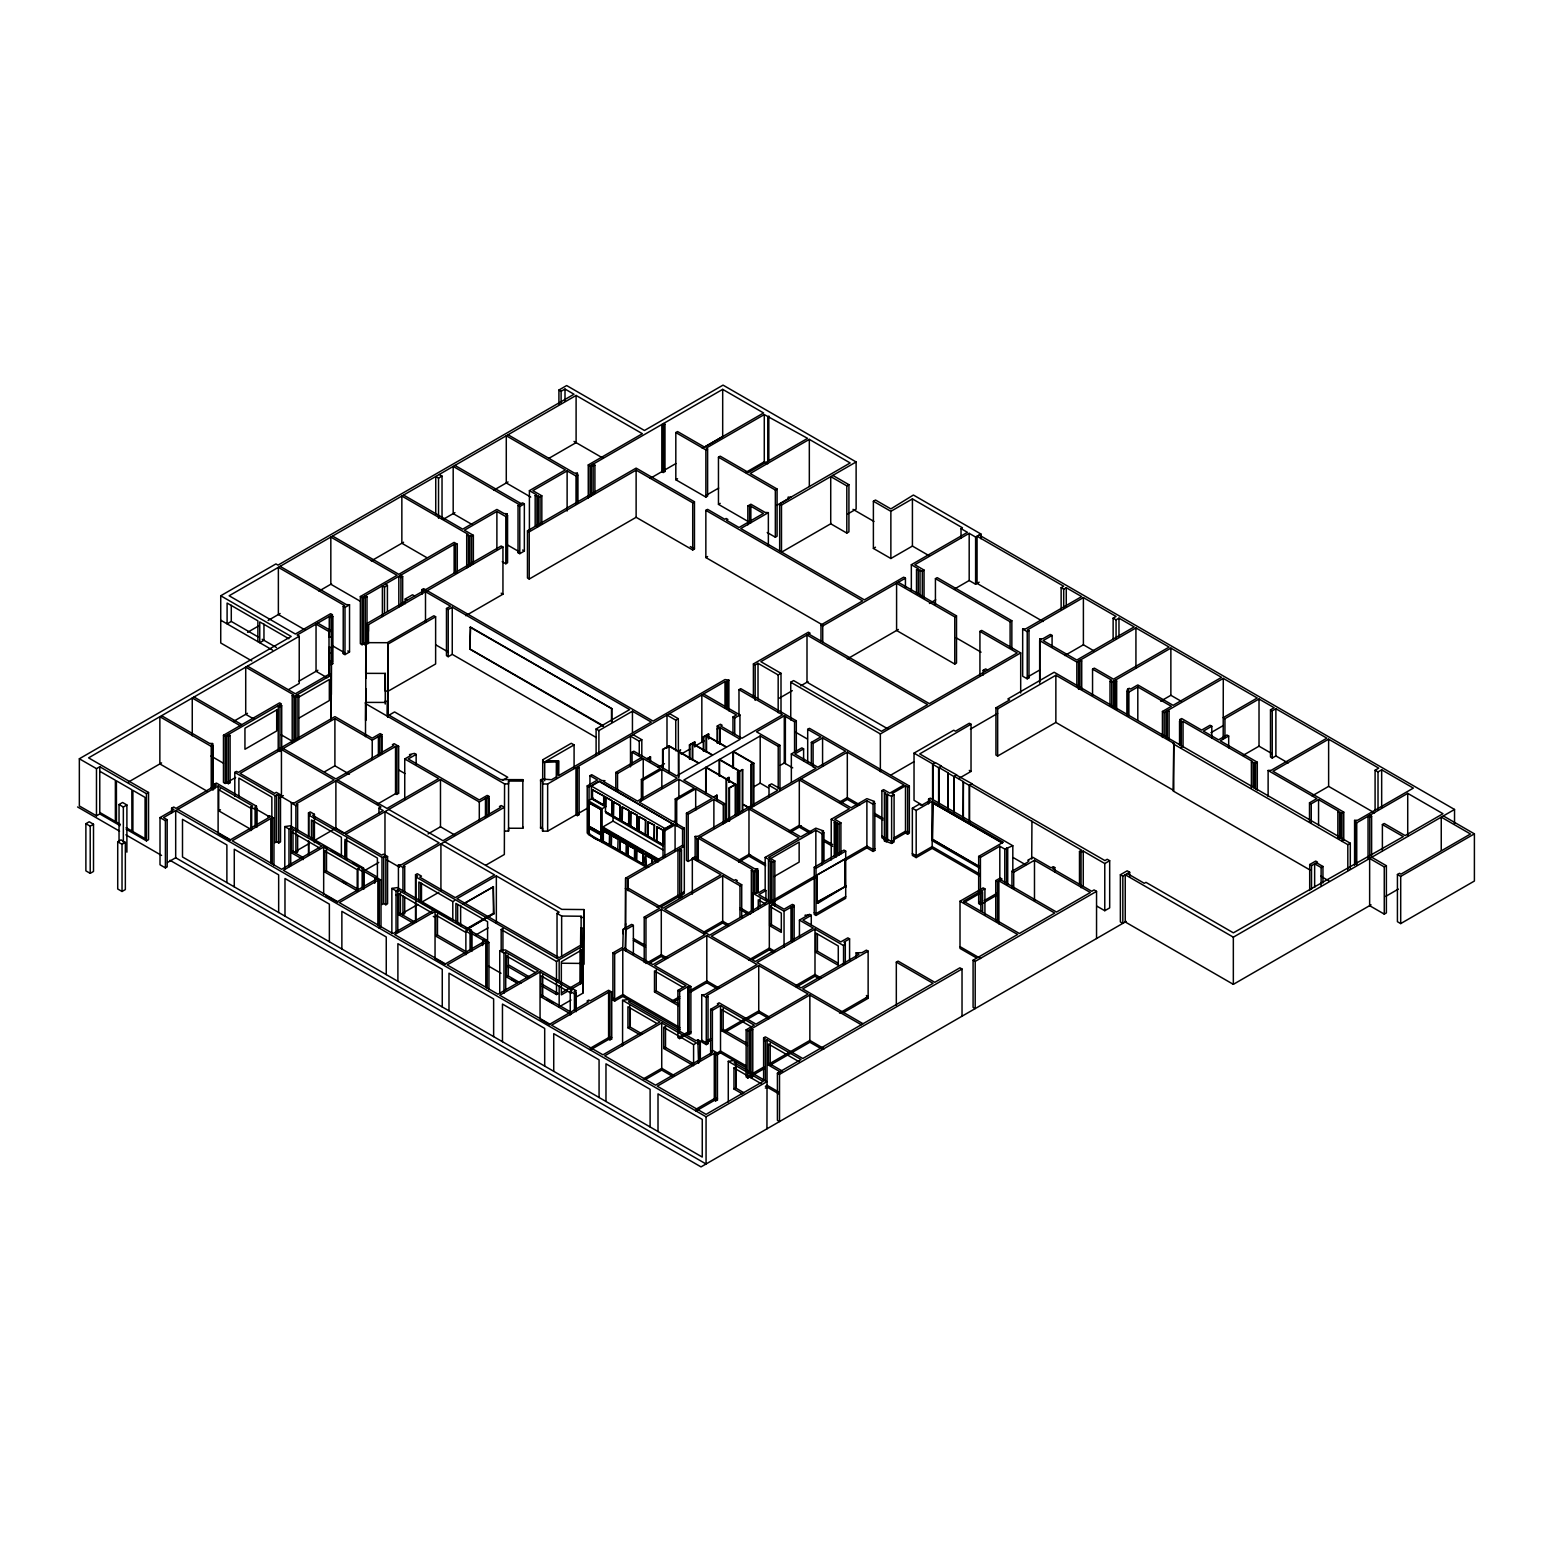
<?xml version="1.0" encoding="UTF-8"?>
<svg xmlns="http://www.w3.org/2000/svg" width="1552" height="1552" viewBox="0 0 1552 1552"><rect width="100%" height="100%" fill="white"/><g stroke="black" fill="none" stroke-linecap="round" stroke-linejoin="round"><path stroke-width="1.5" d="M570.244 1014.989L570.244 991.379L571.99 990.37L540.057 971.94L499.725 995.239L549.835 1024.165L588.421 1001.874L587.025 1001.079L588.771 1000.07L590.167 1000.865L608.597 990.234L611.74 992.038L611.74 1039.239L608.597 1039.433L590.264 1050.006M728.276 1101.959L728.276 1061.335L733.863 1060.54M328.733 676.672L328.908 647.397L331.371 647.397L331.216 719.973L331.197 675.101L293.949 696.596L292.203 695.587L292.203 742.768M327.142 677.72L316.045 671.298L316.045 624.117L329.005 631.586L328.966 637.115L331.43 637.135L331.468 631.004L317.791 623.109M365.515 702.396L365.515 703.599L504.575 783.896L508.552 783.896L508.571 781.044L522.83 781.083L522.83 779.647L500.636 779.608L387.476 714.269L387.554 701.291L385.071 701.291L385.071 702.435L365.515 702.396L365.515 736.637M387.748 717.102L387.903 691.319L435.627 663.965L435.627 616.765L433.881 615.756L387.224 642.703L368.348 642.664L368.367 641.519L365.884 641.519L365.69 673.355L385.245 673.393L385.245 704.065M502.945 547.002L501.199 545.994L366 624.059L365.942 631.237L368.425 631.257L368.464 624.661L502.945 547.002L502.945 594.203L465.716 615.698M365.884 688.7L365.69 720.535L365.884 641.519M366 671.24L365.942 678.437L366 624.059M385.245 673.393L385.148 691.009L387.612 691.028L387.903 644.138L435.627 616.765M504.575 831.077L508.552 831.096L508.571 828.244L522.83 828.264L522.83 826.847M574.085 768.492L574.085 744.902L571.291 743.292L542.734 759.782L542.715 762.439L556.567 761.896L556.47 776.873L551.542 779.705L542.618 779.123L540.639 779.686L540.62 781.122L542.599 781.122L542.579 783.973L547.643 783.993L724.997 681.58L728.14 681.386L728.14 707.343M587.878 807.952L547.643 831.174L542.579 831.154L542.599 828.302L540.62 828.302L540.639 826.867M546.673 760.732L558.545 760.771L558.448 775.728L651.316 722.107L632.44 711.204L598.897 730.585L596.104 728.974L596.104 754.912M574.958 997.742L582.854 993.183L583.358 928.174L580.778 928.154L580.564 945.304L559.166 957.662L456.986 898.647L496.349 875.929L559.127 912.169L557.032 913.391L557.032 958.205M580.661 983.91L580.778 951.745M557.032 913.391L561.649 916.049L581.108 916.243L581.088 917.426L583.668 917.445L583.882 909.55L561.785 909.356L444.706 841.747M582.854 993.183L583.358 928.174M633.371 954.053L633.371 925.38L631.625 924.371L623.283 929.182L622.779 947.205L612.904 952.889L612.904 1000.089L614.65 1001.098L624.525 995.395M625.34 929.144L625.631 878.18L682.57 845.297L684.316 846.325L628.075 878.781L627.823 887.938L662.995 908.23L720.943 874.785L692.328 858.256L692.328 894.107M625.456 929.784L625.631 923.576M633.371 925.38L625.728 929.784L625.223 947.806L614.65 953.898L612.904 952.889M558.914 404.18L558.914 390.037L566.655 385.556L644.468 430.486L723.038 385.109L856.122 461.953L856.122 509.134L847.819 513.925M558.914 390.037L561.106 391.298L565.006 389.048L574.007 394.247L278.021 565.122L275.926 563.919L220.733 595.774L220.733 642.974L251.831 660.919M588.266 497.979L588.266 464.94L642.373 433.706L576.102 395.45L229.133 595.774L295.384 634.031L330.654 613.68L332.4 614.689L332.4 661.87L331.003 662.685L332.749 663.693L332.749 616.493L331.003 615.484M435.743 514.236L435.743 476.503L438.537 478.113L442.029 476.095L442.029 518.562M258.078 636.902L231.287 621.44L227.096 623.865L227.096 603.049L257.884 620.839L257.884 641.636M247.583 632.304L258.389 626.077M268.108 620.451L280.117 613.525M319.014 591.079L331.546 583.824M371.258 560.912L403.598 542.23M443.212 519.357L454.93 512.606M493.943 490.063L508.028 481.954M548.923 458.325L576.102 442.63L576.102 395.45M529.407 530.765L529.407 490.645L565.374 469.887L506.282 435.763L506.282 482.963L530.726 497.067M502.247 561.708L505.816 563.764L507.562 562.755L507.562 515.574L505.816 516.583L496.892 511.442L464.436 530.183L473.36 535.324L473.36 563.628M577.771 503.352L577.771 475.028L576.025 476.037L567.12 470.896L532.899 490.645L541.823 495.806L541.823 524.11M120.067 825.645L99.774 813.927L96.476 815.828L79.346 805.954L79.346 758.773L291.194 636.456L220.733 595.774M280.117 566.344L346.387 604.601L349.53 604.795L349.53 651.976L344.99 654.614L343.225 653.605L343.225 606.405L344.641 605.61L278.371 567.353L278.371 614.534L305.298 630.073M365.263 595.716L367.009 596.725L367.009 643.905L365.263 642.897L362.101 644.72L360.355 643.711L360.355 596.531L397.079 575.326L330.828 537.07L330.828 584.25L359.812 600.993M466.706 568.148L466.706 535.13L468.122 534.315L401.852 496.058L401.852 543.239L426.703 557.595M518.038 505.486L522.597 502.867L524.343 503.876L524.343 551.057L519.784 553.676L518.038 552.667L518.038 505.486L519.784 506.495L524.343 503.876M535.168 526.264L535.168 495.592L536.565 494.797L529.407 490.645M332.4 614.689L297.13 635.04L299.226 636.262L299.226 683.443L288.808 689.457M343.225 606.405L344.99 607.414L349.53 604.795M360.355 596.531L362.101 597.539L454.135 544.403L457.277 544.209L457.277 572.513M466.706 535.13L471.614 536.332L473.36 535.324M507.213 560.951L507.213 513.751L505.816 514.566L507.562 515.574M535.168 495.592L540.057 496.815L541.823 495.806M577.422 501.529L577.422 473.224L576.025 474.02L577.771 475.028M588.266 464.94L590.012 465.949L722.689 389.358L763.584 412.968L704.472 447.092L677.564 431.553L675.818 432.562L675.818 479.743L705.869 497.086L707.615 496.077L707.615 448.897L706.218 448.101L764.282 414.578L807.583 438.362L748.471 472.487L720.206 456.172L718.46 457.18L718.46 504.361L748.937 521.957M663.228 425.287L664.974 424.278L664.974 471.478L663.228 472.487L661.831 471.672L661.831 424.491L663.228 425.287L663.228 472.487M329.257 630.655L329.257 616.493L331.003 617.502L332.749 616.493M367.009 643.905L365.263 644.914L363.498 643.905L363.498 596.725L365.263 597.733L367.009 596.725M591.409 495.825L591.409 465.154L593.155 466.163L594.901 465.154L594.901 493.458M299.226 636.262L88.58 757.861L148.546 792.49L148.546 839.671L146.451 840.874L126.158 829.156M382.393 616.493L382.393 585.822L384.508 587.025L387.418 585.337L387.418 611.294M398.825 607.007L398.825 576.335L400.92 577.538L402.666 576.529L402.666 604.853M79.346 758.773L96.476 768.647L99.774 766.746L146.451 793.693L148.546 792.49M405.227 603.709L405.227 598.994L412.522 594.785L414.636 595.987M421.892 594.377L421.892 589.644L423.638 588.635L425.5 589.702M527.467 530.842L636.126 468.103L694.462 501.781L694.462 548.962L692.716 549.971L636.126 517.301L529.232 579.032L527.467 578.023L527.467 530.842L529.232 531.851L636.126 470.12L692.716 502.79L694.462 501.781M343.225 653.605L344.641 652.791L332.206 645.613M518.038 552.667L519.435 551.872L507.019 544.694M299.032 681.134L317.869 670.251M650.133 478.423L675.818 463.602M702.299 448.295L722.689 436.539L722.689 389.358M331.003 664.702L332.749 663.693M128.215 782.169L161.602 762.905M233.304 721.505L247.466 713.319M675.818 432.562L705.869 449.905L707.615 448.897M223.469 735.279L279.612 702.862L281.358 703.871L225.215 736.288L223.469 735.279L223.469 782.46L225.215 783.469L235.613 777.474M292.203 695.587L293.6 694.792L245.72 667.147L245.72 714.327L254.043 719.139M328.733 674.499L295.346 693.783L247.466 666.138M212.624 788.377L212.624 743.544L211.227 744.359L212.973 745.367L212.973 790.201M596.259 737.51L452.253 654.362L448.218 656.69L446.472 655.681L446.472 608.5L450.507 606.172L425.5 591.719L425.5 622.391M207.114 791.19L159.856 763.914L159.856 716.714L211.227 746.376L212.973 745.367M228.357 736.482L230.103 735.473L230.103 782.674L228.357 783.682L226.611 782.674L226.611 735.473L228.357 736.482L228.357 783.682M278.215 750.508L278.215 705.675L279.961 706.684L281.707 705.675L281.707 748.142M295.346 740.614L295.346 695.8L297.092 696.809L298.838 695.8L298.838 738.267M446.472 608.5L448.218 609.509L452.253 607.181L629.646 709.594L596.104 728.974M298.779 697.158L329.334 679.504L329.334 700.553L298.779 718.207M675.818 479.743L677.564 478.734M85.884 823.685L89.201 821.765L93.508 824.267L93.508 871.448L90.21 873.349L85.884 870.866L85.884 823.685L90.21 826.168L93.508 824.267M119.038 842.29L119.038 804.537L122.589 802.481L126.895 804.984L126.895 852.164M119.038 804.537L123.345 807.021L126.895 804.984M470.469 627.047L469.946 649.318L470.469 627.047L611.857 708.682L611.857 721.855M706.218 495.282L718.654 488.085M745.62 472.526L764.282 461.759L767.774 463.776M776.718 505.389L850.166 462.962L809.329 439.371L750.217 473.496L777.086 489.016L777.086 536.197L775.34 537.205L767.212 532.511M171.612 812.996L171.612 808.223L173.708 807.021L176.036 808.359L216.368 785.06L214.622 784.051L214.622 788.823M214.622 784.051L216.368 783.042L256.487 806.206L256.487 825.082M234.798 796.292L234.798 772.392L236.544 771.383L238.31 772.392L334.902 716.617L372.228 738.17L380.143 733.592L381.889 734.6L381.889 753.477M117.719 841.805L121.017 839.884L125.343 842.387L125.343 889.568L122.026 891.469L117.719 888.986L117.719 841.805L122.026 844.288L125.343 842.387M250.9 830.611L250.9 807.001L252.646 805.992L218.114 786.069L163.523 817.594L167.17 819.708L167.17 866.889L165.404 867.898L160.011 864.774L160.011 817.594L173.94 809.562L171.612 808.223M381.889 734.6L372.228 740.188L334.902 718.634L240.056 773.4L274.568 793.344L276.314 792.335L280.505 794.76L280.505 841.941L278.759 842.949L276.663 841.727L274.917 842.736L274.917 795.555L234.798 772.392M218.716 789.755L251.676 808.786L251.676 829.835L218.716 810.804L218.716 789.755L220.462 788.746M160.011 817.594L165.404 820.717L167.17 819.708M822.909 625.146L705.85 557.556L705.85 510.356L707.596 509.347L724.765 519.28L726.161 518.465L727.907 519.474L726.511 520.289L739.043 527.525L763.39 513.46L750.858 506.224L747.831 505.952L747.831 524.828M718.46 504.361L720.206 503.352M218.716 810.804L220.462 809.795M747.831 505.952L750.858 504.206L765.078 512.412L768.356 512.626L768.356 545.644M718.46 457.18L775.34 490.025L777.086 489.016M779.667 551.173L779.667 503.973L789.599 498.25L787.931 497.28L791.074 497.086M256.487 806.206L254.741 807.215L256.837 808.417L256.837 827.294M274.917 795.555L280.505 794.76M768.356 512.626L740.789 528.534L864.386 599.867L903.691 577.169L905.437 578.178L905.437 587.626M779.667 503.973L781.49 505.04L856.122 461.953M250.9 807.001L255.091 809.426L256.837 808.417M378.397 755.494L378.397 736.618L381.54 736.424L381.54 752.933M167.558 862.446L175.686 857.752L706.063 1163.981L706.063 1116.78L175.686 810.571L175.686 857.752M279.224 797.98L283.356 795.594M324.562 771.79L334.902 765.815L349.433 774.196M705.85 557.556L707.596 556.547M291.349 828.981L291.349 803.024L294.492 802.83L334.146 779.938L281.436 749.519L281.436 796.7L293.6 803.723M273.967 865.492L273.967 818.311L270.805 818.505L232.218 840.796L281.591 869.295L321.924 846.015L290.728 827.992L288.982 829.001L284.792 826.576L284.792 869.042M376.903 804.44L395.527 793.693L398.67 793.499L398.67 746.318L395.527 746.512L296.238 803.839L297.635 804.634L297.635 830.592M846.81 485.892L848.925 484.69L848.925 531.87L846.81 533.073L830.727 523.781L830.727 476.6L846.81 485.892L846.81 533.073M291.349 803.024L295.889 805.643L297.635 804.634M284.792 826.576L290.379 825.78L363.556 868.014L363.556 886.89M308.479 836.509L308.479 812.918L310.225 811.909L314.416 814.334L314.416 842.639M404.742 799.067L404.742 758.947L410.911 755.397L409.515 754.582L414.403 753.38L416.149 754.388L416.149 763.817M308.829 836.373L308.829 815.13L310.575 814.121L308.479 812.918M416.149 754.388L408.234 758.947L479.296 799.978L487.212 795.4L488.958 796.409L488.958 812.938M314.416 814.334L312.67 815.343L343.865 833.346L383.228 810.61L378.96 808.146L378.96 812.86M303.222 859.595L291.252 852.688L291.252 831.639L292.998 830.63L292.998 851.679L303.319 857.616M831.232 523.49L781.49 552.221L781.49 505.04M291.252 852.688L292.998 851.679M308.751 843.784L296.238 851.02L297.635 851.815L297.635 835.306M314.862 840.272L335.892 828.128L346.135 834.045M292.862 851.078L295.889 852.843L297.635 851.815M929.105 555.713L912.421 546.071L890.867 558.507L873.388 548.419L873.388 501.238L890.867 511.326L912.421 498.89L962.473 527.796L961.018 528.631L961.018 538.078M378.96 808.146L380.977 806.982L335.892 780.947L335.892 828.128M357.949 890.053L357.949 868.829L359.695 867.82L323.67 847.023L283.337 870.303L337.541 901.596L376.127 879.324L374.73 878.51L374.73 883.224M488.958 796.409L479.296 801.996L440.477 779.589L345.611 834.355L381.637 855.152L383.383 854.143L387.573 856.568L387.573 903.749L385.827 904.758L383.732 903.555L381.986 904.564L381.986 857.364L308.829 815.13M324.756 850.981L326.502 849.972L326.502 871.002L324.756 872.011L324.756 850.981L357.212 869.721L357.212 890.77L324.756 872.011M470.12 627.241L611.857 708.682M502.421 780.365L507.756 777.28L394.577 711.941L387.476 716.054L387.554 701.291M574.085 744.902L544.694 761.877L544.694 780.753M363.556 868.014L361.81 869.023L363.905 870.245L363.905 889.102M381.986 857.364L387.573 856.568M357.949 868.829L362.159 871.254L363.905 870.245M485.466 817.303L485.466 798.446L488.608 798.232L488.608 814.742M364.177 870.827L378.766 862.408M428.061 833.928L440.477 826.77L454.775 835.034M911.334 590.691L911.334 564.734L967.439 532.336L961.018 528.631M980.903 538.719L980.903 534.004L975.607 537.05L969.185 533.345L914.826 564.734L924.041 570.069L924.041 598.374M374.73 878.51L376.476 877.501L381.016 880.12L381.016 927.301M398.418 890.79L398.418 864.833L401.561 864.639L439.177 842.911L384.974 811.618L384.974 856.452M381.016 880.12L377.873 880.333L339.287 902.604L392.966 933.606L433.299 910.306L397.797 889.82L396.051 890.829L391.861 888.404L391.861 933.218M753.399 696.984L753.399 663.946L808.398 632.188L810.144 633.197L760.849 661.676L781.005 673.316L781.005 713.416M820.989 641.442L820.989 624.932L862.621 600.896L705.85 510.356M916.514 593.368L916.514 569.778L918.28 568.75L911.334 564.734M398.418 864.833L402.957 867.471L404.703 866.462L404.703 892.4M727.422 709.283L727.422 680.979L728.897 680.125L728.897 710.797M753.399 663.946L755.164 664.954L758.016 663.325L778.173 674.945L781.005 673.316M820.989 624.932L822.735 625.941L905.437 578.178M916.514 569.778L922.295 571.078L924.041 570.069M577.383 768.434L579.129 767.425L579.129 814.606L577.383 815.615L575.986 814.819L575.986 767.619L577.383 768.434L577.383 815.615M630.5 766.824L630.5 736.152L639.249 741.196L641.81 739.722L641.81 758.598M666.991 748.103L666.991 715.084L675.741 720.147L678.302 718.673L678.457 777.203M391.861 888.404L397.448 887.589L471.459 930.327L471.459 949.184M415.529 898.317L415.529 874.727L417.294 873.718L421.484 876.143L419.738 877.152L455.24 897.638L494.603 874.921L440.923 843.919L440.923 891.12M589.954 785.137L589.954 775.69L591.7 774.681L601.807 780.52L604.95 780.714L603.553 781.529L637.465 801.104L677.138 778.212L661.831 769.365L642.858 780.307L641.383 779.473L641.383 800.696M738.985 715.608L738.985 689.651L740.731 688.642L796.312 720.749L796.312 751.42M415.878 921.772L415.878 876.938L417.643 875.929L415.529 874.727M632.071 763.991L632.071 752.196L633.817 751.187L646.815 758.676L650.54 756.93L650.54 761.663M935.429 604.601L935.429 578.644L937.175 577.635L1011.846 620.742L1011.846 649.066M601.148 840.699C586.326 838.623 581.884 818.428 601.148 835.092L600.876 840.874L587.219 833.094L587.219 785.913L597.442 780.016L589.954 775.69M587.219 785.913L589.042 786.961L599.266 781.063L673.258 824.248L665.381 828.787L591.39 786.069L591.39 798.698L605.726 806.982L605.726 797.146L605.435 811.715L611.895 815.46L612.186 800.871L605.726 797.146M591.39 786.069L599.266 781.529L673.258 824.248M615.795 791.326L615.795 772.45L641.48 757.609L632.071 752.196M615.795 772.45L617.541 773.459L643.226 758.618L660.357 768.512L641.383 779.473M592.204 789.658L603.98 796.137L603.689 805.255L592.204 798.62L592.204 789.658L603.98 796.137M662.588 768.434L662.588 749.558L669.067 745.833L678.457 751.246L680.668 749.965L678.825 751.459L678.825 777.416M650.54 756.93L647.165 758.889L676.672 775.922L698.575 763.274L669.067 746.24L662.588 749.558M790.744 719.973L790.744 682.22L793.596 680.571L881.439 731.302L927.611 704.647L807.001 635.02L807.001 682.201L888.093 729.013M929.454 603.476L935.74 599.848M954.538 588.984L969.185 580.526L975.607 584.25L979.157 582.194M646.427 867.277L588.363 834.549L588.363 800.774L593.136 798.019M717.199 743.039L717.257 726.045L720.4 724.241L722.146 725.25L720.749 726.045L741.895 738.267L782.538 714.812L738.985 689.651M732.971 733.475L732.971 716.966L736.463 714.968L701.834 694.966L701.834 742.147M732.971 716.966L734.736 717.975L739.955 714.968L739.955 738.558M588.945 802.83L601.148 809.543L600.876 833.094L588.945 826.227L588.945 802.83L601.148 809.543M689.437 759.064L689.437 744.921L694.598 741.934L694.947 746.861M703.347 751.032L703.347 736.89L708.449 733.941L708.818 738.868M719.682 743.971L719.682 727.461L717.199 728.877L720.05 727.655L740.149 739.276L726.666 747.075L706.548 735.454L706.548 751.963M689.437 744.921L694.947 742.147M703.347 736.89L708.818 734.154M432.62 913.255L398.67 893.661L398.67 914.691L400.416 913.682L415.005 922.101M403.307 912.828L417.74 904.506M421.853 902.119L438.828 892.322M485.776 865.221L504.342 854.492L504.575 783.896M399.931 912.906L402.957 914.652L404.703 913.643L404.703 897.114M658.223 767.328L664.489 763.7M681.192 754.078L689.728 749.15M695.781 745.639L704.142 740.828M779.337 698.187L792.315 690.679M800.716 685.829L808.088 681.58M847.353 658.902L898.336 629.472M605.435 797.301L612.186 800.871M613.389 801.899L620.14 805.449L619.849 820.038L613.389 816.313L613.389 801.899L620.14 805.449M588.363 800.774L602.118 808.728L605.765 806.613M605.435 811.715L663.383 844.851L663.383 830.417L656.903 826.692L656.632 841.281L663.383 844.851M465.872 954.713L465.872 931.122L467.618 930.114L435.045 911.315L394.712 934.614L445.443 963.908L484.049 941.618L482.653 940.803L482.653 945.537M418.865 900.703L418.865 882.002L452.796 901.596L454.542 900.587M588.945 826.227L601.148 832.939M622.197 806.982L628.948 810.551L628.676 825.14L622.197 821.396L622.197 806.982L628.948 810.551M954.771 616.881L956.517 615.872L956.517 663.053L954.771 664.062L896.59 630.481L896.59 583.3L954.771 616.881L954.771 664.062M796.312 720.749L794.566 721.758L784.284 715.821L756.542 731.826L779.958 745.348L779.958 790.181M613.389 816.313L613.68 801.724M462.671 904.176L493.42 886.774L493.42 913.216L466.725 928.697M675.236 822.599L675.236 799.008L694.21 788.067L678.884 779.22L639.211 802.112L672.462 821.318L675.605 821.512L674.208 822.327L684.316 828.147L684.316 893.506L661.346 906.756M462.962 904.35L493.42 886.774M779.958 745.348L778.212 746.357L760.189 735.958L683.831 780.055L713.338 797.088L717.082 795.342L717.082 800.075M602.816 842.096L602.816 827.003L613.021 821.105L662.879 849.895M630.597 811.832L637.348 815.382L637.057 829.971L630.597 826.246L630.597 811.832L637.348 815.382M603.049 828.167L609.8 831.736L609.509 833.715L603.049 829.99L603.049 828.167L609.8 831.736M603.049 829.99L657.699 861.205M603.049 830.921L609.8 834.491L609.509 844.986L603.049 841.262L603.049 830.921L609.8 834.491M622.197 821.396L622.488 806.807M588.945 828.38L601.148 835.092M638.997 816.682L645.748 820.232L645.457 834.821L638.997 831.096L638.997 816.682L645.748 820.232M611.372 832.978L618.123 836.547L617.832 838.526L611.372 834.801L611.372 832.978L618.123 836.547M465.425 932.189L435.724 915.04L435.724 936.089L437.47 935.08L467.171 952.23M611.372 834.801L611.663 832.803M611.624 835.539L618.084 839.283L611.624 835.539L611.333 846.034L618.084 849.604M603.049 841.262L648.658 867.258M630.597 826.246L630.869 811.657M675.236 799.008L676.711 799.862L695.684 788.901L712.135 798.407L686.45 813.248L686.45 860.429L688.196 861.438L696.091 856.879M619.849 837.886L626.601 841.456L626.329 843.434L619.849 839.69L619.849 837.886L626.601 841.456M647.766 821.745L654.517 825.315L654.226 839.904L647.766 836.159L647.766 821.745L654.517 825.315M807.7 762.362L807.7 729.343L809.446 728.315L909.336 785.991L909.336 833.191L907.59 834.2L905.495 832.978L893.933 839.671M979.933 676.226L979.933 631.412L981.679 630.403L1020.692 652.926L1020.692 693.026M619.849 839.69L620.14 837.731M706.082 793.15L706.082 767.192L726.2 778.813L729.149 777.533L729.149 782.247M737.53 814.722L737.53 772.256L739.334 771.228L739.334 813.694M719.585 775.922L719.585 759.394L739.703 771.014L742.69 769.695L742.69 809.814M751.09 806.904L751.09 764.438L753.147 763.254L753.147 805.721M467.579 928.775L493.963 913.546L467.579 929.182M619.908 840.66L626.659 844.23L626.368 854.725L619.908 851L619.908 840.66L626.659 844.23M726.569 821.493L726.569 779.026L729.149 777.533M737.53 772.256L742.69 769.695M751.09 764.438L753.884 763.254L753.884 805.721M638.997 831.096L639.288 816.507M1061.141 608.947L1061.141 587.704L1063.702 586.229L977.062 536.216L977.062 583.397L1043.08 621.518M471.459 930.327L469.713 931.336L471.808 932.539L471.808 951.415M1061.141 587.704L1063.702 589.178L1066.263 587.704L1081.647 596.589L1025.814 628.812L1022.671 629.026L1022.671 676.206L1027.23 678.825L1028.976 677.817L1028.976 630.636L1027.579 629.821L1083.393 597.598L1116.063 616.454L1113.133 618.142L1113.133 639.385M465.872 931.122L470.062 933.547L471.808 932.539M935.429 578.644L1010.1 621.751L1011.846 620.742M628.056 842.62L634.807 846.189L634.516 848.149L628.056 844.424L628.056 842.62L634.807 846.189M628.056 844.424L628.327 842.464M628.114 845.394L634.865 848.963L634.574 859.459L628.114 855.734L628.114 845.394L634.865 848.963M619.908 851L620.199 840.505M729.11 821.008L729.11 787.97L735.221 784.439L735.221 815.11M717.082 795.342L713.707 797.301L725.036 803.839L725.036 822.715M729.11 787.97L735.958 784.439L735.958 815.11M475.63 935.08L488.065 927.902M647.766 836.159L648.057 821.571M791.345 782.247L791.345 753.942L801.86 747.87L803.606 748.879L803.606 760.674M811.347 763.623L811.347 742.399L820.833 736.909L807.7 729.343M686.45 813.248L688.196 814.257L713.881 799.416L723.29 804.848L725.036 803.839M663.034 857.189L663.034 829.68L673.258 823.782M803.606 748.879L794.837 753.942L817.826 767.212L845.568 751.187L822.579 737.918L813.093 743.408L811.347 742.399M656.632 826.847L663.383 830.417M663.034 829.68L664.857 830.747L675.081 824.849L682.57 829.156L684.316 828.147M636.65 847.567L643.401 851.136L643.11 853.115L636.65 849.39L636.65 847.567L643.401 851.136M780.326 765.291L784.284 763.002L792.723 767.871M636.65 849.39L636.941 847.392M636.495 850.244L643.246 853.794L642.955 864.289L636.495 860.565L636.495 850.244L643.246 853.794M628.114 855.734L628.405 845.239M501.18 950.813L501.18 929.532L502.926 928.523L502.926 952.171M482.653 940.803L484.399 939.794L488.938 942.433L488.938 989.613M656.632 841.281L656.903 826.692M754 786.709L760.189 783.139L768.201 787.756M488.938 942.433L485.795 942.627L447.189 964.917L497.979 994.231L538.311 970.931L505.719 952.113L503.973 953.122L499.763 950.697L499.763 993.164M1022.671 629.026L1027.23 631.645L1028.976 630.636M645.419 852.63L652.17 856.18L651.879 858.178L645.419 854.454L645.419 852.63L652.17 856.18M645.419 854.454L645.69 852.455M636.495 860.565L636.766 850.069M645.71 855.23C648.833 884.446 637.853 842.464 652.17 858.954L652.17 863.087M769.016 797.088L769.016 785.293L771.577 783.818L780.326 788.862L816.08 768.221L791.345 753.942M645.419 855.404L652.17 858.954M657.408 861.379L654.187 859.517L654.187 857.713L659.309 860.351M654.187 859.517L654.459 857.538M695.141 859.556L695.141 836.431L698.284 836.218L777.765 790.337L769.016 785.293M983.192 675.023L983.192 670.309L985.656 668.893L987.596 670.018M499.763 950.697L505.37 949.902L575.831 990.583L575.831 1009.46M1039.801 681.367L1039.801 638.9L1042.944 638.706L1050.335 634.438L1052.081 635.447L1052.081 647.242M1039.665 683.074L1039.665 640.607L1041.198 639.715L1039.801 638.9M695.141 836.431L696.887 839.05L847.314 752.196L903.982 784.924L889.762 793.15L883.631 789.599L881.885 790.608L881.885 837.789L885.804 840.059M790.744 682.22L880.353 733.941L1020.692 652.926M1052.081 635.447L1043.157 640.607L1076.836 660.046L1134.182 626.93L1118.973 618.142L1116.063 619.83L1113.133 618.142M679.757 851L681.503 849.992L681.503 897.172L679.757 898.181L677.972 897.153L677.972 849.972L679.757 851L679.757 898.181M516.855 982.94L506.592 977.003L506.592 955.954L508.338 954.946M692.328 858.256L694.074 857.247L734.174 880.411L735.57 879.596L737.316 880.605L735.92 881.42L741.72 884.756L741.72 918.221M506.592 977.003L508.338 975.995L520.851 983.231M1039.976 669.843L1027.579 677.021L1028.976 677.817M1064.788 655.526L1083.393 644.778L1093.597 650.676M922.431 805.158L914.031 800.328L914.031 753.127L953.743 730.216L955.469 731.205L969.302 723.232L971.028 724.241L971.028 771.422L958.709 778.541M501.18 929.532L556.489 961.464L558.235 960.455M415.878 876.938L559.166 959.679L582.854 946.002M995.938 707.848L997.664 708.857L1055.864 675.256L1173.778 743.33L1173.778 790.511L1055.864 722.437L997.664 756.037L995.938 755.048L995.938 707.848L1009.615 699.952L1007.869 698.963L1054.157 672.249L1350.298 843.221L1350.298 869.159M1039.665 640.607L1076.836 662.064L1135.928 627.939L1169.122 647.087L1113.502 679.194L1094.315 668.117L1092.55 669.125L1092.55 695.083M971.028 724.241L919.715 753.903L935.08 762.789M1078.582 689.36L1078.582 661.055L1081.725 660.842L1081.725 689.166M571.66 988.915L581.981 982.959L581.981 949.843L561.339 961.774L561.339 994.871L567.528 991.301M657.194 907.377L677.972 895.368L681.503 897.172M681.25 893.486L684.316 891.721M738.771 860.274L748.976 854.376L765.64 864.018M789.173 831.174L799.299 825.334L811.812 832.551M839.263 802.248L847.314 797.612L859.905 804.887M738.674 862.117L750.722 855.152M790.899 831.95L801.356 825.916M841.048 803.005L847.314 799.396L857.81 805.449M644.216 962.492L644.216 917.096L659.542 908.25L625.34 888.52M679.757 896.396L681.503 895.388L679.718 894.359M890.829 775.088L913.856 761.78M970.407 729.13L997.645 713.416M644.216 917.096L645.962 918.105L661.288 909.259L705.054 934.537L652.946 964.626L624.525 948.214M741.72 884.756L739.974 885.765L722.689 875.794L664.741 909.239L709.633 935.158L767.58 901.712L752.565 893.04L752.565 912.149M765.175 890.848L765.175 857.402L798.989 837.867L748.976 808.98L748.976 856.161L765.64 865.803M831.232 859.886L831.232 819.262L849.332 808.805L799.299 779.919L799.299 827.119L809.717 833.133M823.782 861.399L823.782 832.726L822.036 833.734L815.848 830.165L768.667 857.402L774.836 860.972L774.836 906.368M844.773 860.642L866.889 847.877L873.078 851.447L874.824 850.438L874.824 803.257L873.078 804.266L866.889 800.677L834.724 819.262L840.912 822.832L840.912 853.891M932.597 764.224L935.39 762.595L941.424 766.067L938.611 767.697L932.597 764.224L932.597 799.61M769.967 858.954L799.144 842.115L799.144 862.097L774.138 876.531M751.343 911.121L751.343 870.497L752.739 869.683L698.284 838.235L698.284 859.75M768.473 901.227L768.473 860.603L769.598 859.963L765.175 857.402M834.258 856.083L834.258 822.638L835.674 821.823L835.674 855.288M909.336 785.991L907.59 787L905.495 785.797L891.993 793.596L894.088 794.799L894.088 841.979L891.624 843.415L884.407 840.874L884.407 793.693L885.804 792.878L881.885 790.608M751.343 870.497L753.089 871.506L757.648 868.868L757.648 892.769M768.473 860.603L773.09 861.981L774.836 860.972M823.433 861.961L823.433 830.902L822.036 831.717L823.782 832.726M834.258 822.638L839.166 823.84L840.912 822.832M884.407 793.693L891.624 796.234L894.088 794.799M754.505 892.206L754.505 870.691L756.251 871.7L757.997 870.691L757.997 892.206M571.272 993.299L540.95 975.801L540.95 996.85L542.715 995.841L542.715 974.792M542.152 986.296L556.489 994.56L558.235 993.552L541.842 984.104M561.649 992.679L580.235 981.95L581.981 982.959M947.729 808.34L948.059 772.78L948.059 810.513M1110.01 704.802L1110.01 681.212L1111.756 680.203L1092.55 669.125M575.831 990.583L574.085 991.592L576.18 992.795L576.18 1011.671M1110.01 681.212L1111.756 682.22L1170.868 648.096L1221.54 677.351L1173.099 705.326L1137.81 684.936L1130.632 689.088L1129.235 688.273L1127.489 689.282L1127.489 715.239M570.244 991.379L574.434 993.804L576.18 992.795M1113.502 707.169L1113.502 681.212L1116.664 681.018L1116.664 709.322M752.565 893.04L758.85 892.633L764.185 889.548L765.931 890.557L765.931 900.121M947.729 772.954L953.937 776.543L956.73 774.914L941.094 766.261M571.02 1000.031L559.166 1006.86L559.166 985.617M765.931 890.557L758.85 894.65L784.051 909.2L792.393 904.389L794.139 905.398L794.139 940.473M980.243 876.143L932.17 848.381L916.184 857.596L912.343 855.385L912.343 808.204L919.211 804.246L921.306 805.449L930.424 800.192L928.562 799.125L928.562 803.897M928.562 799.125L930.308 798.116L1012.816 845.743L1012.816 872.03M645.962 963.501L661.288 954.655L667.535 958.282M814.237 867.258L843.958 850.108L845.704 851.117L845.704 898.298L816.003 915.447L814.237 914.438L814.237 867.258L816.003 868.266L845.704 851.117M963.055 819.553L963.365 781.626L963.365 819.359M649.784 963.074L661.288 956.439L665.459 958.845M704.065 931.937L722.689 921.19L728.451 924.526M912.343 808.204L916.184 810.416L932.17 801.201L1003.252 842.232L978.672 856.413L978.672 903.594L980.418 904.603L997.878 894.534M704.065 933.722L722.689 922.974L728.451 926.311M979.564 866.559L932.597 839.438L932.597 802.85L1002.456 842.697M1127.14 714.696L1127.14 691.106L1128.886 690.097L1127.489 689.282M611.74 992.038L608.597 992.252L551.581 1025.174L602.952 1054.836L659.969 1021.914L622.585 1000.322L622.585 1045.718M710.641 1054.72L710.641 1009.324L718.751 1004.629L717.354 1003.834L719.1 1002.825L755.999 1024.126L808.107 994.037L758.734 965.538L706.626 995.608L708.022 996.423L708.022 1043.604L706.276 1044.612L701.737 1041.993L701.737 994.813L704.88 994.599L756.988 964.529L706.8 935.546L654.692 965.635L690.892 986.529L690.892 1033.71L687.749 1033.923L679.64 1038.598L677.894 1037.59L677.894 990.409L686.003 985.733L622.779 949.223L622.779 996.403L679.892 1029.383M1127.14 691.106L1128.886 692.114L1137.81 686.954L1171.353 706.335L1162.429 711.476L1162.429 737.433M963.055 781.801L969.263 785.39L972.056 783.76L956.42 775.108M772.76 900.432L815.848 875.561M844.773 858.857L866.889 846.092L874.824 850.438M794.139 905.398L784.051 911.218L769.326 902.721L711.379 936.166L755.3 961.522L813.248 928.077L799.435 920.103L799.435 936.826M817.885 903.283L817.128 901.887L846.112 886.037L817.885 903.283L816.818 902.663L816.818 875.115L845.025 858.819L845.355 886.561M816.818 875.115L845.355 858.993M772.76 902.216L815.848 877.346M769.656 906.368L771.402 905.359L771.402 924.662L769.656 925.671L769.656 906.368L781.316 913.1L781.316 932.403L769.656 925.671M884.407 840.874L887.55 839.283L891.624 841.63L894.088 840.195M873.078 849.662L874.824 848.653M893.933 837.886L905.495 831.193L907.59 832.415L909.336 831.406M622.585 1000.322L628.172 999.507M630.267 1000.73L628.521 1001.738L696.13 1040.752L697.876 1039.743L699.971 1040.965L699.971 1060.074M790.996 940.667L790.996 907.222L794.139 907.008L792.742 906.213M682.899 987.266L654.498 970.873L654.498 991.922L656.244 990.913L678.554 1003.795M1160.683 701.174L1170.868 695.296L1180.994 701.135M816.818 902.663L846.112 886.037M932.597 839.438L979.118 866.811M799.435 920.103L809.523 914.283L811.269 915.292L811.269 924.779M677.894 990.409L679.64 991.418L687.749 986.742L690.892 986.529M811.269 915.292L802.927 920.103L840.757 941.928L847.838 937.854L849.584 938.863L849.584 960.358M1162.429 711.476L1164.175 712.484L1223.286 678.379L1257.256 697.993L1223.189 717.664L1224.935 718.673L1259.021 699.001L1274.134 707.731L1270.487 709.846L1270.487 757.027L1272.233 758.036L1275.88 755.921L1288.121 762.983M845.704 896.513L816.003 913.662L814.237 912.654M1165.94 737.433L1165.94 711.476L1169.083 711.282L1169.083 739.586M590.264 1048.24L608.597 1037.648L611.74 1037.454M671.376 1001.409L679.718 996.597M690.136 990.583L706.8 980.942L719.352 988.197M656.438 1023.195L627.939 1006.744L627.939 1027.793L629.685 1026.784L641.985 1033.884M673.452 1001.991L679.718 998.382M690.136 992.368L706.8 982.726L717.257 988.76M748.627 960.067L769.326 948.117L774.855 951.298M752.759 959.466L769.326 949.902L773.012 952.016M845.297 963.676L845.297 942.937L843.551 945.575L814.994 929.085L757.046 962.531L800.987 987.906L858.935 954.441L856.122 952.831L856.122 957.603M1179.908 743.156L1179.908 719.546L1181.654 718.537L1201.655 730.1L1210.056 725.25L1211.802 726.258L1211.802 738.054M1179.559 744.96L1179.559 721.37L1181.305 720.361L1179.908 719.546M1179.559 721.37L1181.305 722.378L1183.051 721.37L1252.386 761.411L1251.397 761.974L1251.397 787.931M700.321 1059.9L700.321 1043.177L698.575 1044.186L661.734 1022.923L604.698 1055.845L655.526 1085.178L712.543 1052.256L711.146 1051.461L712.892 1050.452L717.451 1053.071L717.451 1100.252L714.289 1100.446L695.975 1111.038M701.737 994.813L706.276 997.432L708.022 996.423M663.771 1027.443L665.517 1026.435L665.517 1047.484L663.771 1048.492L663.771 1027.443L693.589 1044.651L695.335 1043.642M969.573 822.948L969.573 785.196L1081.705 850.205L1079.494 851.485L1079.494 884.504M1310.373 870.206L1173.06 790.938L1173.778 743.33M710.641 1009.324L712.387 1010.333L720.516 1005.638L754.253 1025.135L746.143 1029.81L746.143 1076.991L747.889 1078L751.381 1075.982M815.673 952.249L838.274 965.286L838.274 945.983L815.673 932.946L815.673 952.249L817.419 951.24L837.964 963.094M978.672 856.413L980.418 857.422L999.818 846.228L1004.784 849.099L1012.816 845.743M1211.802 726.258L1203.401 731.108L1218.533 739.838L1226.934 734.988L1228.68 735.997L1228.68 747.792M677.894 1035.805L679.64 1036.814L687.749 1032.138L690.892 1031.944M849.584 938.863L843.9 942.142L845.297 942.937M1210.929 732.68L1223.286 725.56M699.971 1040.965L698.225 1041.974L700.321 1043.177M796.37 985.248L814.994 974.481L821.124 978.012M1228.68 735.997L1220.279 740.847L1257.295 762.207L1257.295 790.511M1270.487 709.846L1272.233 710.855L1275.88 708.74L1326.882 738.17L1271.263 770.277L1268.12 770.49L1268.12 796.428M796.37 987.014L814.994 976.266L819.068 978.633M751.478 1026.861L721.428 1009.518L721.428 1030.567L723.174 1029.558L747.21 1043.429M856.122 952.831L862.078 952.637L866.385 950.134L868.131 951.143L868.131 998.324L843.609 1012.486M710.797 1038.618L706.626 1041.023L708.022 1041.819M723.31 1031.382L758.734 1010.934L769.016 1016.87M643.401 1078.892L661.734 1068.319L674.014 1075.4M710.797 1040.403L706.276 1042.828L701.737 1040.209M725.385 1031.964L758.734 1012.719L769.016 1018.655M645.438 1079.513L661.734 1070.104L671.958 1076.002M868.131 951.143L802.733 988.915L863.048 1023.738M976.46 957.914L960.009 948.427L960.009 901.227L983.173 887.86L984.919 888.869L984.919 915.156M995.744 880.605L1000.303 877.986L1002.049 878.995L997.49 881.614L995.744 880.605L995.744 921.228M1011.962 887.977L1011.962 871.235L1027.54 862.252L1028.879 860.894L1027.773 860.274L1032.875 857.325L1051.131 867.859L1053.226 866.637L1054.778 867.549L1054.778 872.321M984.919 888.869L963.501 901.227L1019.354 933.489L1054.759 913.061L998.887 880.799L998.887 923.809M1011.962 871.235L1013.708 872.243L1034.486 860.254L1090.338 892.516L1056.505 912.052L1000.652 879.79M964.005 902.546L982.591 891.818L982.591 911.451L980.845 910.442L980.845 890.809M746.143 1029.81L747.889 1030.819L809.853 995.045L861.302 1024.747M749.635 1072.82L749.635 1029.81L752.778 1029.616L752.778 1075.012L751.381 1074.197L763.914 1066.981M717.451 1053.071L714.289 1053.265L657.272 1086.187L706.063 1114.355L763.099 1081.434L728.276 1061.335M716.442 1053.401L720.516 1051.053L746.318 1065.952M716.442 1055.166L720.516 1052.838L746.318 1067.737M984.298 900.587L997.878 892.749M1242.977 755.436L1259.021 746.182L1272.252 753.826M1054.778 867.549L1052.683 868.751L1091.716 891.294L1094.082 889.917L1096.546 891.352L1096.546 938.533M1079.494 851.485L1081.046 852.378L1083.257 851.097L1104.772 863.533L1109.68 860.7L1109.68 907.881L1104.772 910.714L1096.954 906.193M763.623 1080.522L763.623 1037.881L765.369 1036.872L802.811 1058.503L933.043 983.328L896.319 962.124L896.319 1005.133M896.319 962.124L898.065 961.115L934.789 982.319L959.912 967.808L962.027 969.011L962.027 1016.191M763.623 1037.881L765.369 1038.889L763.623 1039.898L765.369 1040.907L767.115 1039.898L801.065 1059.512L777.416 1073.169L777.416 1120.35L779.511 1121.553L779.511 1074.372L962.027 969.011M1251.397 761.974L1255.549 763.215L1257.295 762.207M742.341 1093.85L733.98 1089.019L733.98 1067.97L735.726 1066.961L735.726 1088.01L744.087 1092.841M839.516 1013.068L868.131 996.539L866.385 995.53M1375.091 810.338L1375.091 770.238L1378.739 768.124L1328.628 739.179L1273.009 771.286L1343.76 812.123L1343.76 840.447M749.635 1075.226L747.889 1076.234L746.143 1075.226M768.085 1064.556L809.853 1040.441L824.267 1048.764M799.105 1061.723L768.453 1044.03L768.453 1065.06L770.199 1064.051L782.46 1071.132M753.477 1074.779L764.418 1068.474M770.18 1065.138L809.853 1042.226L822.211 1049.346M695.975 1109.253L714.289 1098.661L717.451 1098.467M752.778 1076.797L751.032 1077.806L751.032 1076.021M733.98 1089.019L735.726 1088.01M1129.662 872.224L1122.833 876.162L1122.833 923.362L1120.369 921.927L1120.369 874.746L1127.198 870.808L1129.662 872.224L1129.662 876.938M1096.546 891.352L975.199 961.406L975.199 1008.587L973.085 1007.384L973.085 960.203L1017.608 934.498L960.009 901.227M706.063 1116.78L766.94 1081.647L734.212 1062.751L735.958 1061.743L735.958 1088.03M765.369 1086.322L767.115 1085.314L779.104 1092.22M765.369 1088.107L767.115 1087.098L779.104 1094.005M1312.138 795.885L1328.628 786.379L1374.568 812.899M1309.5 821.687L1309.5 802.811L1316.814 798.601L1268.12 770.49M1309.5 802.811L1311.246 803.82L1318.56 799.61L1338.852 811.327L1337.863 811.909L1337.863 837.847M1375.091 770.238L1378.021 771.907L1381.668 769.811L1413.348 788.106L1357.728 820.193L1354.586 820.407L1354.586 865.221M1126.248 921.384L701.019 1166.891L169.963 860.274M1337.863 811.909L1342.014 813.132L1343.76 812.123M1354.993 864.251L1354.993 821.784L1355.982 821.202L1354.586 820.407M1354.993 821.784L1356.739 822.793L1407.722 793.363L1442.972 813.714L1405.123 835.577L1384.209 823.491L1382.386 824.558L1382.386 850.496M1368.049 858.741L1368.049 816.274L1369.795 817.283L1371.619 816.236L1371.619 856.335M1309.694 864.542L1315.708 861.069L1317.532 862.136L1311.518 865.609L1309.694 864.542L1309.694 890.499M1173.06 743.757L1347.815 844.637L1350.298 843.221M1314.641 887.395L1314.641 863.804L1321.121 867.529L1322.944 866.482L1316.523 862.718M1371.056 904.835L1233.336 984.356L1125.239 921.966L1125.239 874.765L1233.336 937.175L1454.534 809.465L1454.534 823.608M1384.268 866.928L1386.382 865.725L1386.382 912.906L1384.268 914.109L1369.64 905.67L1369.64 858.469L1384.268 866.928L1384.268 914.109M1443.341 815.925L1474.4 833.851L1474.4 881.032L1400.699 923.595L1397.421 921.694L1397.421 874.513L1399.516 873.291L1400.971 874.145L1470.481 834.006L1441.245 817.128L1441.245 850.166M1397.421 874.513L1400.699 876.414L1474.4 833.851M1385.664 896.416L1398.313 889.102M873.388 501.238L875.483 500.016L890.867 508.901L913.41 495.03L980.903 534.004M873.388 548.419L875.483 547.216M328.888 652.849L331.352 652.868M328.888 673.898L331.352 673.917M388.252 691.319L387.903 644.138M561.649 963.229L581.108 963.423L581.088 964.607L581.088 950.445M979.157 535.013L1454.534 809.465M832.823 475.397L848.925 484.69M852.999 509.347L873.951 521.453M1369.873 815.207L1371.619 816.236M1382.386 824.558L1403.299 836.625L1233.374 932.83L1145.939 882.351L1144.29 883.301L1127.373 873.543M1080.328 660.046L1081.725 660.842M1116.664 681.018L1115.267 680.203L1115.267 708.527M1167.686 710.467L1169.083 711.282M664.974 424.278L663.577 423.483L663.577 470.663L664.974 471.478M898.336 582.291L956.517 615.872M1371.735 857.267L1386.382 865.725M979.933 631.412L1017.2 652.926L929.357 703.638L808.747 634.011M956.168 637.814L981.058 652.17M983.192 670.309L985.132 671.434M574.007 441.428L603.03 458.17M1320.771 876.22L1329.094 881.012M593.155 464.145L594.901 465.154M577.422 473.224L574.279 473.011L508.028 434.754M690.291 546.556L694.462 548.962M454.93 465.406L521.2 503.663M519.435 504.672L453.184 466.415L453.184 513.615L471.827 524.363M969.302 770.413L971.028 771.422M1109.68 860.7L1107.216 859.265L1104.946 860.584L971.746 783.954M439.235 474.485L442.029 476.095M507.213 513.751L504.07 513.557L496.892 509.425L462.69 529.174L403.598 495.049M914.031 753.127L932.907 764.03L932.907 799.416M948.059 772.78L938.921 767.503L938.921 805.255M963.365 781.626L954.247 776.349L954.247 814.102M1120.369 874.746L1122.833 876.162M522.597 550.048L524.343 551.057M728.897 680.125L724.997 679.563L653.062 721.098L427.246 590.711M932.597 802.85L1002.029 842.949M1013.243 857.596L1025.717 864.794M794.915 731.807L807.409 739.024M457.277 544.209L454.135 542.385L398.825 574.318L332.574 536.061M703.58 693.957L739.955 714.968M874.824 803.257L873.078 802.248L874.474 801.433L866.889 798.659L851.078 807.797L801.045 778.91M979.118 867.743L932.151 840.621L933.004 802.617M501.199 593.194L502.945 594.203M874.61 813.364L882.991 818.214M980.243 874.358L932.17 846.597L916.184 855.812L912.343 853.6M874.61 815.149L882.991 819.999M717.257 726.045L719.682 727.461M881.885 836.004L885.804 838.274L884.407 839.089L886.153 840.098M669.533 713.61L678.302 718.673M753.884 763.254L733.398 751.42L733.398 767.949M753.147 763.254L733.048 751.634L733.048 768.143M978.672 901.828L980.418 902.837M831.232 819.262L835.674 821.823M400.571 575.326L402.666 576.529M739.334 771.228L719.216 759.607L719.216 776.116M421.892 589.644L423.754 590.711M823.433 830.902L815.848 828.147L800.754 836.858L750.722 807.971M678.825 751.459L698.943 763.08L712.426 755.281L692.328 743.66L692.328 760.189M726.569 779.026L735.958 784.439M735.221 784.439L705.714 767.406L705.714 793.363M385.323 584.134L387.418 585.337M824.306 839.768L832.648 844.579M405.227 598.994L407.322 600.197M824.306 841.553L832.648 846.364M633.061 734.678L641.81 739.722M743.641 804.518L749.791 808.068M743.098 804.634L749.131 808.107M470.12 649.085L603.534 725.851M469.946 649.202L603.01 726.161M960.009 946.642L980.592 958.515M435.918 644.934L448.431 652.15M846.112 886.987L845.025 886.367L845.025 858.819M973.085 960.203L975.199 961.406M757.648 868.868L754.505 868.674L700.03 837.226M577.732 766.61L579.129 767.425M756.251 869.683L757.997 870.691M808.126 915.079L804.964 915.292L806.361 916.087M347.784 650.967L349.53 651.976M603.98 805.081L592.495 798.446L592.495 789.502M679.718 848.963L681.503 849.992M765.408 903.924L758.268 899.791L758.268 909.453M663.325 846.17L605.726 812.918L605.726 811.56M330.654 660.861L332.4 661.87M288.905 638.745L259.747 621.906L259.747 642.722L263.956 640.297L263.956 624.117M602.816 827.003L658.882 859.381M770.49 924.138L781.122 930.269M654.187 857.713L659.037 860.506M577.732 813.811L579.129 814.606M740.188 907.823L750.644 913.876M740.188 909.608L748.568 914.458M657.796 862.214L654.284 860.506L657.505 862.369M262.191 639.288L276.45 647.514M220.733 620.199L272.551 650.094M866.385 997.315L868.131 998.324M380.143 735.609L381.54 736.424M398.67 746.318L394.13 743.68L392.384 744.688L393.781 745.503L335.892 778.929L283.182 748.51M487.212 797.437L488.608 798.232M297.092 694.792L298.838 695.8M404.742 758.947L438.731 778.58L387.011 808.437L337.638 779.938M398.709 769.967L404.936 773.556M279.961 704.666L281.707 705.675M281.106 734.756L291.524 740.77M633.391 938.553L645.457 945.517M633.391 940.337L645.457 947.302M194 697.003L241.879 724.648M388.757 809.446L442.96 840.738L500.85 807.312L499.453 806.516L501.199 805.507L504.342 807.312L403.307 865.647L404.703 866.462M240.133 725.657L192.254 698.012L192.254 735.764M751.381 1028.801L752.778 1029.616M228.357 734.465L230.103 735.473M581.981 949.843L580.235 948.835L580.235 981.95M654.498 991.922L678.845 1005.968M721.428 1030.567L747.482 1045.602M212.624 743.544L209.481 743.35L161.602 715.705M768.453 1065.06L780.714 1072.141M777.416 1073.169L779.511 1074.372M493.963 913.953L493.129 886.599M210.994 756.018L223.469 763.235M706.626 1042.808L708.022 1043.604M679.892 1027.599L622.779 994.619L614.65 999.313L612.904 998.305M387.069 860.021L399.562 867.238M733.98 1067.97L761.12 1083.645M228.357 781.665L230.103 782.674M315.192 841.165L319.169 843.473M323.165 845.782L327.162 848.09M331.158 850.399L341.13 856.161M352.77 862.873L377.117 876.938M422.61 903.186L450.546 919.327M461.604 925.71L457.646 923.421L457.646 904.719M465.561 927.999L487.347 940.57M273.967 818.311L269.408 815.692L267.662 816.701L269.059 817.497L230.472 839.787L177.782 809.368M255.382 808.67L269.796 816.992M362.974 870.788L377.408 879.111L377.408 858.062L344.932 839.322L344.932 858.023M470.916 933.101L487.58 942.724L487.58 921.675L455.9 903.38L455.9 922.101M664.566 1046.921L693.337 1063.547M291.252 831.639L319.188 847.761M506.592 955.954L535.362 972.561M627.939 1027.793L640.142 1034.854M663.771 1048.492L693.589 1065.7M395.702 894.67L397.797 895.873M433.299 916.378L435.045 917.387M509.075 965.169L529.562 977.003M507.31 966.178L527.816 978.012M325.978 870.711L356.941 888.578M541.726 995.278L571 1012.176M342.274 881.633L346.445 884.039M488.57 966.101L501.024 973.279M511.403 979.273L515.574 981.679M546.711 999.663L552.939 1003.252M398.67 914.691L412.657 922.761M435.724 936.089L465.425 953.238M540.95 996.85L571.272 1014.348M230.297 840.292L218.114 833.249L218.114 786.069M325.687 895.349L337.696 902.294M445.23 964.374L435.045 958.496L435.045 911.315M550.048 1024.883L540.057 1019.121L540.057 971.94M99.774 771.247L115.372 780.249L115.372 821.454M99.774 812.453L120.358 824.345M126.119 827.662L145.073 838.604L145.073 797.398L132.89 790.356L132.89 831.562M77.6 806.962L119.582 831.193M125.887 834.84L161.563 855.424M697.876 1039.743L698.575 1063.314M131.92 831.018L131.842 789.755L116.4 780.831L116.458 822.094M1407.722 793.363L1407.722 835.83M1400.699 876.414L1400.699 923.595M1381.668 769.811L1381.668 807.564M1378.021 771.907L1378.021 809.659M1369.795 817.283L1369.795 857.383M1356.739 822.793L1356.739 865.259M1347.815 844.637L1347.815 870.594M1342.014 813.132L1342.014 841.456M1340.618 812.336L1340.618 838.293M1339.609 812.918L1339.609 838.856M1328.628 739.179L1328.628 786.379M1322.944 866.482L1322.944 882.991M1321.121 867.529L1321.121 886.405M1318.56 799.61L1318.56 825.548M1311.518 865.609L1311.518 889.199M1311.246 803.82L1311.246 822.696M1275.88 708.74L1275.88 755.921M1272.233 710.855L1272.233 758.036M1259.021 699.001L1259.021 746.182M1255.549 763.215L1255.549 789.173M1254.152 762.42L1254.152 788.358M1253.143 762.983L1253.143 786.592M1233.336 937.175L1233.336 984.356M1224.935 718.673L1224.935 737.549M1223.286 678.379L1223.189 738.888M1183.051 721.37L1183.051 747.327M1181.305 722.378L1181.305 748.336M1170.868 648.096L1170.868 695.296M1167.337 712.29L1167.337 738.248M1164.175 712.484L1164.175 736.075M1137.81 686.954L1137.81 719.992M1135.928 627.939L1135.928 668.039M1128.886 692.114L1128.886 715.705M1118.973 618.142L1118.973 637.018M1116.063 619.83L1116.063 638.706M1114.918 682.026L1114.918 707.984M1111.756 682.22L1111.756 705.811M1104.772 863.533L1104.772 910.714M1083.393 597.598L1083.393 644.778M1083.257 851.097L1083.257 886.483M1081.046 852.378L1081.046 887.763M1079.979 661.85L1079.979 687.808M1076.836 662.064L1076.836 685.654M1066.263 587.704L1066.263 606.58M1063.702 589.178L1063.702 608.054M1055.864 675.256L1055.864 722.437M1034.486 860.254L1034.486 900.878M1031.944 821.202L1031.711 859.09M1027.23 631.645L1027.23 678.825M1013.708 872.243L1013.708 888.986M1010.1 621.751L1010.1 647.708M1007.714 848.692L1007.714 884.524M1006.608 848.052L1006.608 883.903M1004.784 849.099L1004.784 882.564M999.818 846.228L999.818 879.693M997.664 708.857L997.664 756.037M997.49 881.614L997.49 922.237M980.418 857.422L980.418 904.603M975.607 537.05L975.607 584.25M969.263 785.39L969.263 820.775M969.185 533.345L969.185 580.526M953.937 776.543L953.937 814.296M938.611 767.697L938.611 805.43M932.17 801.201L932.17 848.381M922.295 571.078L922.295 597.016M920.026 569.759L920.026 595.716M918.26 570.787L918.26 594.377M916.184 810.416L916.184 857.596M912.421 498.89L912.421 546.071M907.59 787L907.59 834.2M905.495 785.797L905.495 832.978M891.624 796.234L891.624 843.415M890.867 511.326L890.867 558.507M887.55 793.887L887.55 841.068M886.153 794.702L886.153 841.882M880.353 733.941L880.353 771.693M873.078 804.266L873.078 851.447M866.889 800.677L866.889 847.877M847.314 752.196L847.314 799.396M843.551 945.575L843.551 964.684M839.166 823.84L839.166 854.9M837.42 822.832L837.42 853.891M836.024 823.646L836.024 857.092M822.735 625.941L822.735 642.45M822.579 737.918L822.579 766.242M822.036 833.734L822.036 864.794M817.419 934.343L817.419 951.24M817.128 875.289L817.128 902.837M816.003 868.266L816.003 915.447M815.848 830.165L815.848 865.997M814.994 929.085L814.994 976.266M813.093 743.408L813.093 766.998M809.853 995.045L809.853 1042.226M809.329 439.371L809.329 486.552M794.566 721.758L794.566 752.429M792.393 908.017L792.393 941.482M785.37 716.442L785.37 763.623M784.284 715.821L784.284 763.002M784.051 911.218L784.051 947.069M778.173 674.945L778.173 712.698M778.212 746.357L778.212 788.823M775.34 490.025L775.34 537.205M773.09 861.981L773.09 904.991M771.344 860.972L771.344 901.596M770.219 861.612L770.219 902.236M770.199 1043.022L770.199 1064.051M769.326 902.721L769.326 949.902M768.822 415.994L768.822 460.808M767.774 416.596L767.774 461.41M767.115 1039.898L766.94 1128.828M765.369 1040.907L765.369 1081.531M764.282 414.578L764.282 461.759M760.189 735.958L760.189 783.139M760.014 898.783L760.014 906.038M758.734 965.538L758.734 1012.719M758.016 663.325L758.016 698.71M756.251 871.7L756.251 893.215M755.164 664.954L755.164 700.359M753.089 871.506L753.089 912.13M751.459 764.651L751.459 807.118M751.032 1030.625L751.032 1073.635M750.858 506.224L750.858 522.733M749.577 506.961L749.577 521.123M747.889 1030.819L747.889 1078M742.341 769.482L742.341 811.948M739.703 771.014L739.703 813.481M739.974 885.765L739.974 916.844M737.898 772.469L737.898 814.936M734.736 717.975L734.736 734.484M729.479 788.183L729.479 821.221M728.78 777.319L728.78 782.033M726.394 682.395L726.394 708.352M726.2 778.813L726.2 821.28M724.997 681.58L724.997 707.537M723.29 804.848L723.29 823.724M723.174 1008.509L723.174 1029.558M722.689 875.794L722.689 922.974M720.516 1005.638L720.516 1052.838M720.05 727.655L720.05 744.184M717.567 729.091L717.567 743.253M716.714 795.128L716.714 799.862M715.705 1054.08L715.705 1101.26M714.289 1053.265L714.289 1100.446M713.881 799.416L713.881 827.72M712.387 1010.333L712.387 1050.956M708.449 733.941L708.449 738.655M706.8 935.546L706.8 982.726M706.179 752.177L706.179 735.667L726.297 747.269L712.795 755.067L692.696 743.466L692.696 759.976M706.276 997.432L706.276 1044.612M705.869 449.905L705.869 497.086M703.716 737.084L703.716 751.246M696.887 839.05L696.887 860.565M695.684 788.901L695.684 810.144M694.598 741.934L694.598 746.648M693.589 1044.651L693.589 1063.353M692.716 502.79L692.716 549.971M689.806 745.135L689.806 759.277M689.146 987.538L689.146 1034.738M688.196 814.257L688.196 861.438M687.749 986.742L687.749 1033.923M682.57 829.156L682.57 845.898M679.64 991.418L679.64 1032.041M679.64 1036.814L679.64 1038.598M678.884 779.22L678.884 798.097M676.711 799.862L676.711 825.819M675.741 720.147L675.741 750.799M675.081 824.849L675.081 851.136M669.067 745.833L669.067 772.198M664.857 830.747L664.857 857.034M663.092 830.592L663.092 845.006M662.956 749.771L662.956 768.647M661.831 769.365L661.831 788.241M661.734 1022.923L661.734 1070.104M661.288 909.259L661.288 956.439M658.009 1131.505L658.009 1093.869L702.261 1119.419L702.261 1157.074L182.496 856.976L182.496 819.34L226.883 844.967L226.883 882.603M656.244 969.864L656.244 990.913M654.226 825.47L654.226 839.904M651.879 856.355L651.879 858.178M651.898 859.129L651.898 863.261M650.172 756.736L650.172 761.45M650.113 1126.965L650.113 1089.31L605.978 1063.818L605.978 1101.474M645.962 918.105L645.962 961.115M645.457 820.407L645.457 834.821M643.226 758.618L643.226 779.861M643.11 851.291L643.11 853.115M642.858 780.307L642.858 799.183M642.955 853.969L642.955 864.289M639.249 741.196L639.249 755.358M637.057 815.557L637.057 829.971M636.126 470.12L636.126 517.301M634.516 846.344L634.516 848.149M634.574 849.138L634.574 859.459M632.44 711.204L632.44 732.447M630.267 1007.888L630.267 1027.017M629.685 1005.735L629.685 1026.784M628.676 810.707L628.676 825.14M628.075 878.781L628.075 890.732M626.329 841.63L626.329 843.434M626.368 844.404L626.368 854.725M625.631 878.18L625.631 925.361M625.728 929.784L625.728 951.298M623.283 929.182L623.283 933.955M619.849 805.624L619.849 820.038M617.832 836.703L617.832 838.526M618.084 839.283L617.793 849.778M617.541 773.459L617.541 789.968M614.65 953.898L614.65 1001.098M613.021 816.43L613.021 821.105M611.895 801.026L611.895 815.46M611.507 708.876L611.507 721.971M609.994 993.047L609.994 1040.247M609.509 831.891L609.509 833.715M609.509 834.666L609.509 844.986M608.597 992.252L608.597 1039.433M603.689 796.292L603.689 805.255M603.34 827.992L603.34 829.816M603.34 830.766L603.34 841.087M602.118 808.728L602.118 842.503M600.876 809.717L600.876 833.094M600.876 835.267L600.876 840.874M599.072 1097.497L599.072 1059.841L553.734 1033.671L553.734 1071.326M598.897 730.585L598.897 754.175M593.155 466.163L593.155 494.467M590.012 465.949L590.012 496.621M589.042 786.961L589.042 800.386M589.236 802.675L589.236 826.052M589.236 828.205L589.236 833.812M583.882 909.55L583.668 964.626L583.668 917.445M581.108 916.243L581.108 946.895M580.778 928.154L580.778 947.03M580.564 950.018L580.564 983.056M576.025 476.037L576.025 504.361M574.434 993.804L574.434 1010.333M567.12 470.896L567.12 510.996M565.006 389.048L565.006 400.843M561.649 916.049L561.649 956.148M561.106 391.298L561.106 403.093M559.166 959.679L559.166 980.903M558.545 760.771L558.545 774.914M556.567 761.896L556.567 778.406M556.489 961.464L556.489 994.56M547.643 783.993L547.643 831.174M544.694 1066.088L544.694 1028.433L502.46 1004.066L502.46 1041.702M542.734 759.782L542.579 831.154M540.639 779.686L540.62 828.302M540.057 496.815L540.057 525.119M538.311 495.806L538.311 526.477M536.914 496.601L536.914 527.273M529.232 531.851L529.232 579.032M522.83 779.647L522.83 828.264M519.784 506.495L519.784 553.676M508.571 781.044L508.552 831.096M508.338 957.293L508.338 975.995M505.816 516.583L505.816 563.764M505.719 952.113L505.719 989.866M503.973 953.122L503.973 993.222M496.892 511.442L496.892 549.195M496.349 875.929L496.349 923.11M493.633 1036.62L493.633 998.964L448.994 973.182L448.994 1010.837M487.192 943.441L487.192 988.255M486.862 799.241L486.862 815.751M485.795 942.627L485.795 987.46M479.296 801.996L479.296 820.872M471.614 536.332L471.614 564.637M470.062 933.547L470.062 950.057M469.868 535.324L469.868 565.995M468.471 536.138L468.471 566.79M460.634 905.359L460.634 925.496M455.531 545.218L455.531 573.522M454.135 544.403L454.135 572.707M452.796 901.596L452.796 920.297M452.253 607.181L452.253 654.362M448.218 609.509L448.218 656.69M442.262 1006.957L442.262 969.321L397.894 943.694L397.894 981.33M440.477 779.589L440.477 826.77M438.537 478.113L438.537 518.213M437.47 914.031L437.47 935.08M421.484 883.224L421.484 902.1M420.611 883.34L420.611 902.042M415.529 903.031L415.529 921.907M402.957 867.471L402.957 891.061M402.957 895.776L402.957 914.652M400.92 577.538L400.92 605.862M400.416 892.652L400.416 913.682M397.797 889.82L397.797 932.267M396.924 747.327L396.924 794.508M396.051 890.829L396.051 933.276M395.527 746.512L395.527 793.693M387.612 691.028L387.612 716.966M386.254 974.617L386.254 936.962L341.867 911.334L341.867 948.99M385.827 857.577L385.827 904.758M384.508 587.025L384.508 612.982M383.732 856.355L383.732 903.555M379.794 737.433L379.794 753.942M379.27 881.129L379.27 928.309M377.873 880.333L377.873 925.147M372.228 740.188L372.228 759.064M368.464 624.661L368.464 643.537M365.263 597.733L365.263 644.914M362.101 597.539L362.101 644.72M362.159 871.254L362.159 887.763M346.678 838.313L346.678 859.362M345.611 841.436L345.611 857.946M344.99 607.414L344.99 654.614M341.382 855.967L341.382 837.265L311.448 819.98L311.448 838.701M334.902 718.634L334.902 765.815M331.468 631.004L331.371 694.578M331.003 617.502L331.003 631.664M329.373 941.773L329.373 904.137L284.986 878.51L284.986 916.146M329.005 631.586L329.005 676.42M323.67 847.023L323.67 894.204M313.194 821.318L313.194 840.02M308.829 841.087L308.829 855.249M308.479 841.223L308.479 855.385M297.092 696.809L297.092 739.276M295.889 805.643L295.889 852.843M293.949 696.596L293.949 741.429M290.728 827.992L290.728 865.744M288.982 829.001L288.982 866.753M279.961 706.684L279.961 751.517M278.759 795.769L278.759 842.949M278.662 912.498L278.662 874.862L234.274 849.235L234.274 886.871M276.663 794.546L276.663 841.727M272.221 819.32L272.221 864.154M271.852 818.176L271.852 797.127L238.892 778.095L238.892 796.816M270.805 818.505L270.805 863.339M255.091 809.426L255.091 825.955M231.287 605.261L231.287 621.44M225.215 736.288L225.215 783.469M211.227 746.376L211.227 788.843M165.404 820.717L165.404 867.898M146.451 793.693L146.451 840.874M123.345 807.021L123.345 842.406M122.026 844.288L122.026 891.469M99.774 766.746L99.774 813.927M96.476 768.647L96.476 815.828M90.21 826.168L90.21 873.349M276.702 709.904L244.944 728.237L244.944 749.267L276.702 730.953L276.702 709.904"/></g></svg>
